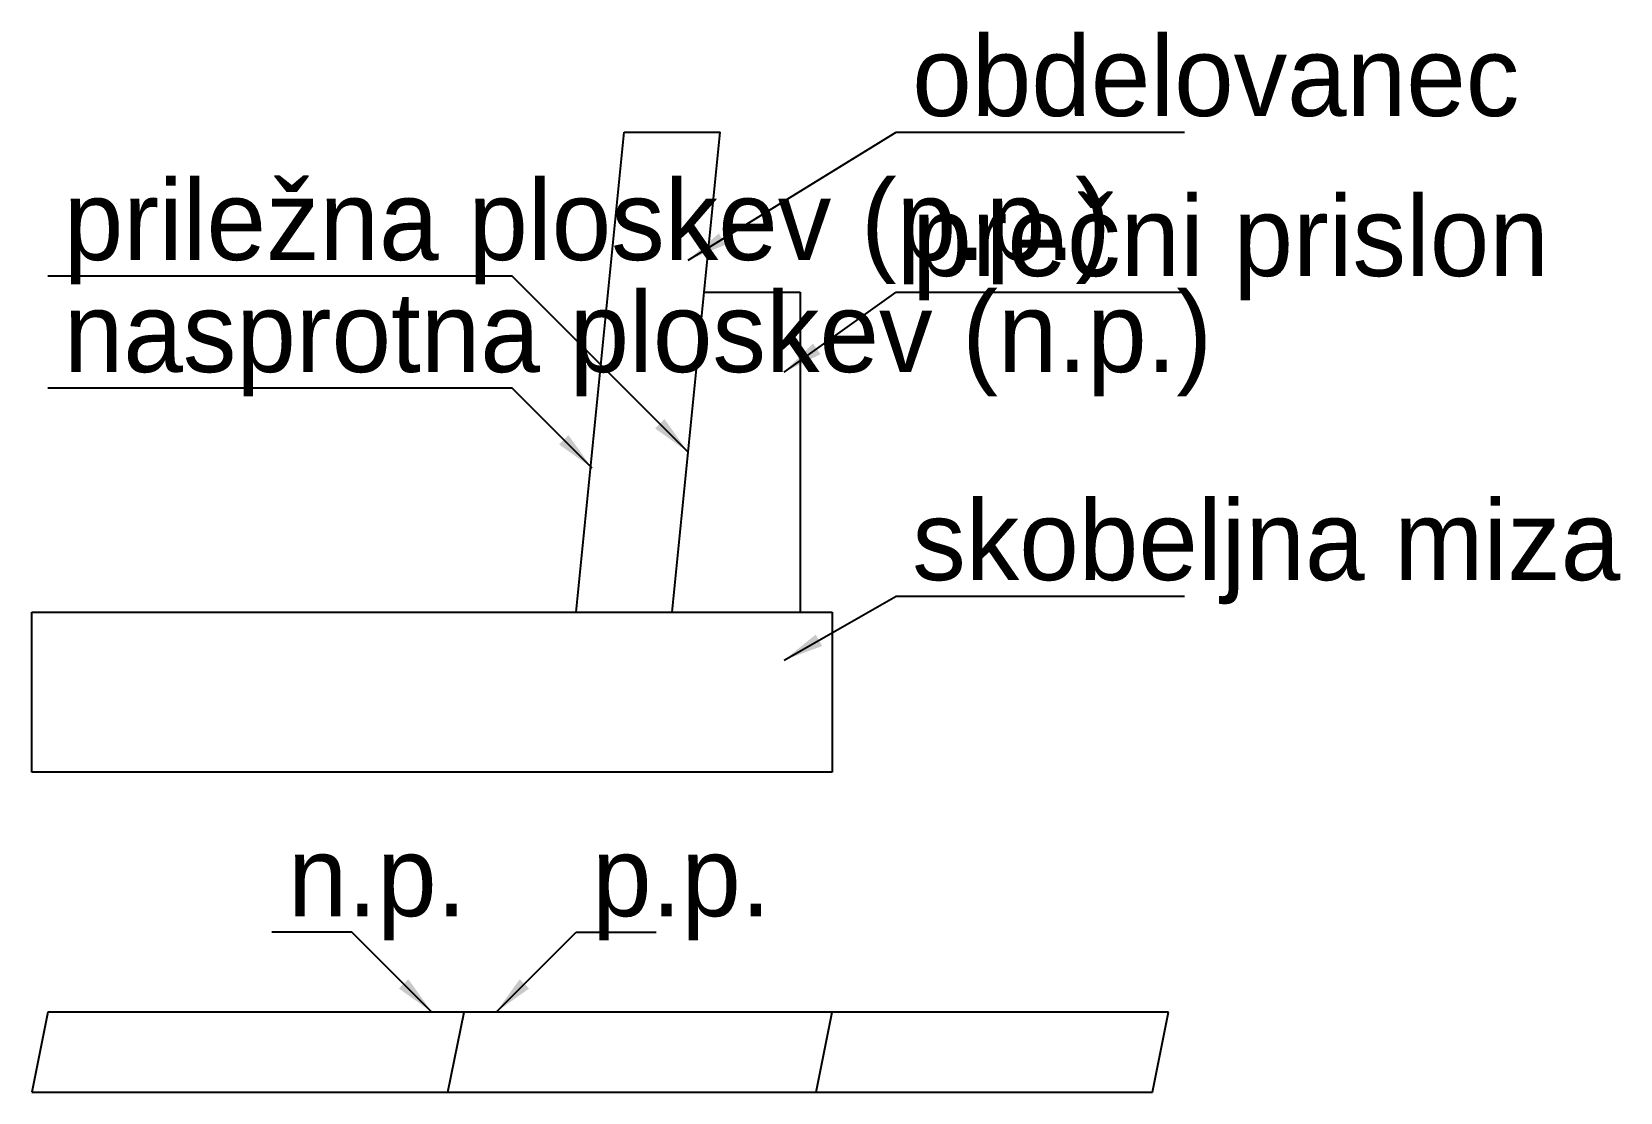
# Model space of a CAD drawing. Header units: millimetres. Extents: x 30 to 129.2, y 0 to 66.3.
import ezdxf

# ---------------------------------------------------------------- set-up
doc = ezdxf.new("R2010")
doc.units = ezdxf.units.MM
doc.layers.get('0').update_dxf_attribs({"lineweight": 25, "true_color": 0xffffff})
doc.layers.add('kote', color=252, linetype='Continuous', lineweight=25, true_color=0xa0a0a4)
doc.layers.add('skobelni_stroj', color=94, linetype='Continuous', lineweight=25, true_color=0x008000)
doc.styles.get("Standard").update_dxf_attribs({"font": ''})
doc.styles.add('textstyle0', font='')
doc.styles.add('textstyle1', font='')
doc.styles.add('textstyle2', font='')
doc.styles.add('textstyle3', font='')
doc.styles.add('textstyle4', font='')
doc.styles.add('textstyle5', font='')
doc.styles.add('textstyle6', font='')
doc.styles.get('Standard').set_extended_font_data('txt')
doc.styles.get('textstyle0').set_extended_font_data('osifont')
doc.styles.get('textstyle1').set_extended_font_data('osifont')
doc.styles.get('textstyle2').set_extended_font_data('osifont')
doc.styles.get('textstyle3').set_extended_font_data('osifont')
doc.styles.get('textstyle4').set_extended_font_data('osifont')
doc.styles.get('textstyle5').set_extended_font_data('osifont')
doc.styles.get('textstyle6').set_extended_font_data('osifont')
doc.dimstyles.get("Standard").update_dxf_attribs({"dimtxt": 2.5, "dimasz": 2.5, "dimexe": 1.25, "dimexo": 0.625, "dimtad": 1, "dimtxsty": 'Standard', "dimcen": 2.5, "dimadec": 0, "dimazin": 0, "dimtfac": 1, "dimtmove": 0, "dimatfit": 3, "dimfxl": 1, "dimarcsym": 0})

msp = doc.modelspace()

# ---------------------------------------------------------------- linework, layer by layer
for p, q in [((64, 30), (67, 60)), ((67, 60), (73, 60)), ((70, 30), (73, 60)), ((64, 30), (70, 30)), ((31, 5), (30, 0)), ((101, 5), (31, 5)), ((56, 0), (57, 5)), ((79, 0), (80, 5)), ((100, 0), (101, 5)), ((30, 0), (100, 0))]:
    msp.add_line(p, q)
at = {"layer": 'skobelni_stroj'}
for p, q in [((70, 30), (72, 50)), ((72, 50), (78, 50)), ((78, 50), (78, 30)), ((30, 30), (80, 30)), ((30, 20), (30, 30)), ((80, 30), (80, 20)), ((80, 20), (30, 20))]:
    msp.add_line(p, q, dxfattribs=at)

# ---------------------------------------------------------------- texts
at = {"layer": 'kote', "char_height": 10, "attachment_point": 7}
for s, insert, style in [('\\H5;\\S^obdelovanec;', (85, 61), 'textstyle4'), ('\\H5;\\S^priležna ploskev (p.p.);', (32, 52), 'textstyle2'), ('\\H5;\\S^prečni prislon;', (85, 51), 'textstyle6'), ('\\H5;\\S^nasprotna ploskev (n.p.);', (32, 45), 'textstyle3'), ('\\H5;\\S^skobeljna miza;', (85, 32), 'textstyle5'), ('\\H5;\\S^n.p.;', (46, 11), 'textstyle0'), ('\\H5;\\S^p.p.;', (65, 11), 'textstyle1')]:
    msp.add_mtext(s, dxfattribs=dict(at, insert=insert, style=style))

# ---------------------------------------------------------------- leaders
at = {"layer": 'kote'}
for points in [[(71, 52), (84, 60), (102, 60)], [(71, 40), (60, 51), (31, 51)], [(77, 45), (84, 50), (102, 50)], [(65, 39), (60, 44), (31, 44)], [(77, 27), (84, 31), (102, 31)], [(55, 5), (50, 10), (45, 10)], [(59, 5), (64, 10), (69, 10)]]:
    msp.add_leader(points, dimstyle='Standard', override={"dimscale": 1}, dxfattribs=at)

doc.saveas('drawing.dxf')
